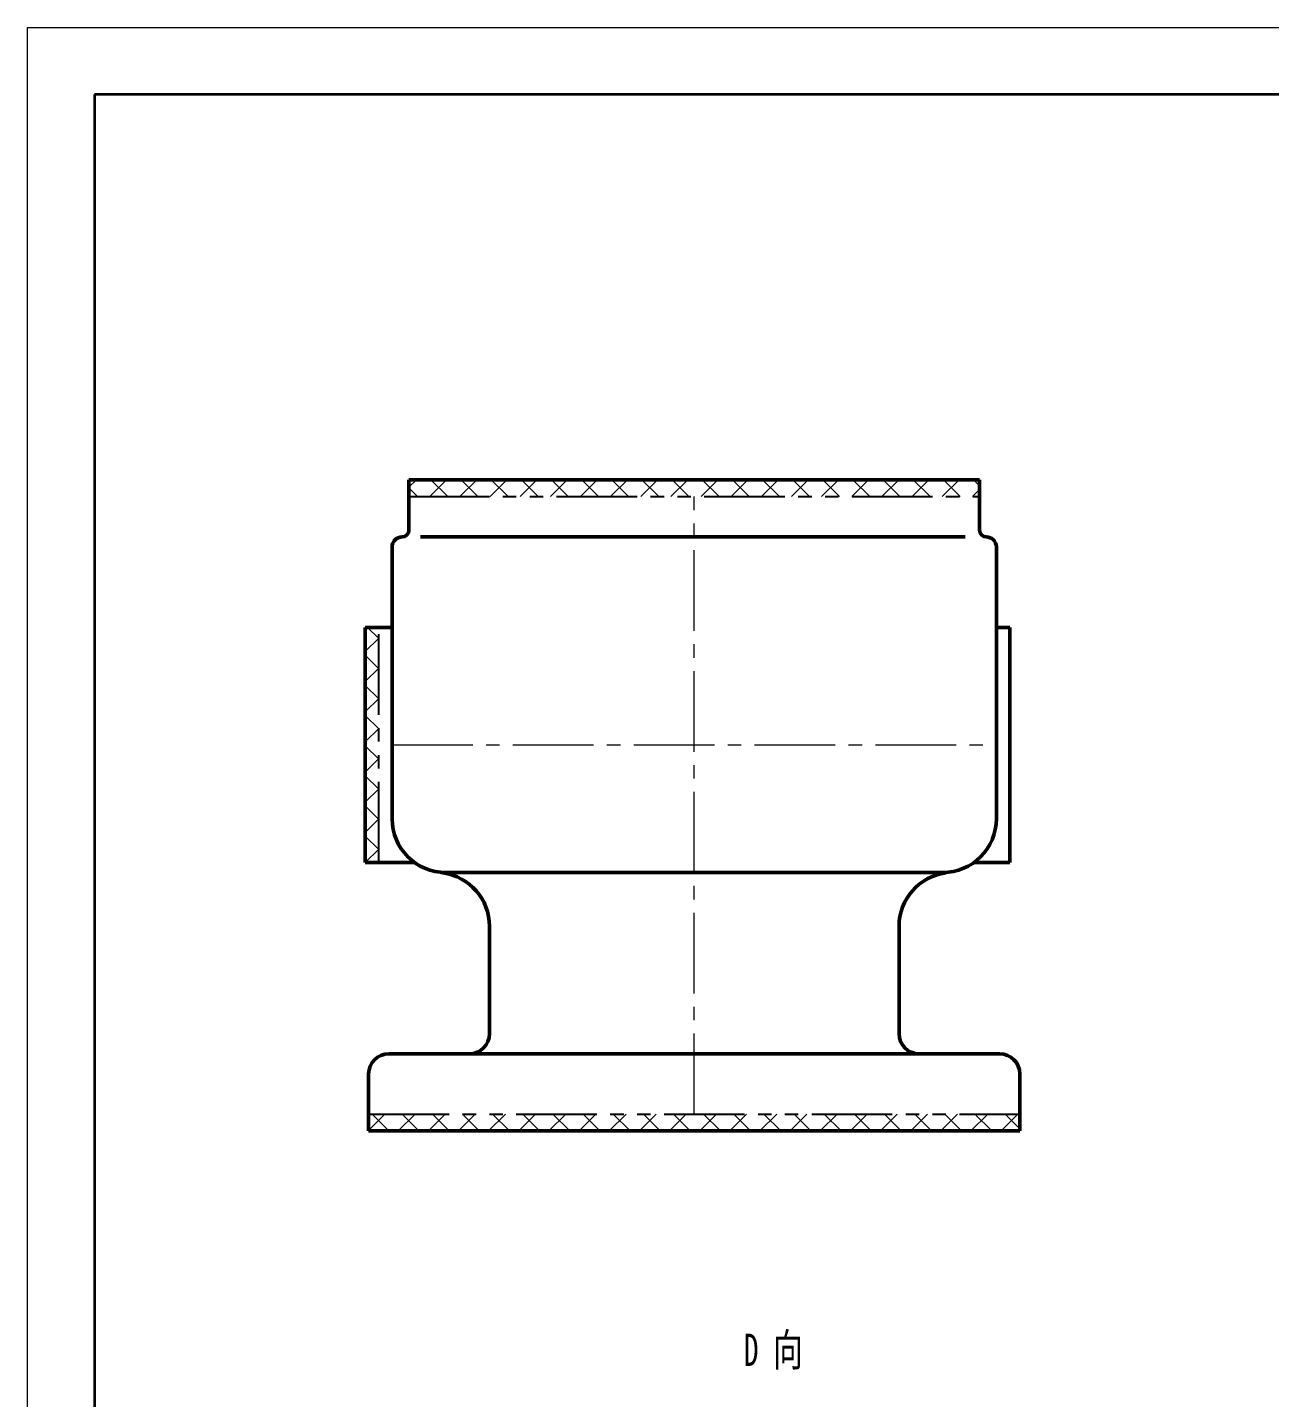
# Model space of a CAD drawing. Header units: millimetres. Extents: x -297 to 297, y -210 to 210.
# Drawn here: x -297 to -112, y 5.9 to 210 of the extents above; entities that cross this region are included whole.
import ezdxf

# ---------------------------------------------------------------- set-up
doc = ezdxf.new("R2010")
doc.units = ezdxf.units.MM
doc.linetypes.add('双点画线', pattern=[22, 12, -2, 2, -2, 2, -2])
doc.linetypes.add('点画线', pattern=[18, 12, -2, 2, -2])
for name, color, linetype, lineweight in [('EB0', 7, 'Continuous', 35), ('中心线层', 1, '点画线', 18), ('剖面线层', 7, 'Continuous', 18), ('尺寸线层', 7, 'Continuous', 18)]:
    doc.layers.add(name, color=color, linetype=linetype, lineweight=lineweight)
doc.styles.add('标准', font='', dxfattribs={"width": 0.667})
doc.styles.get('标准').set_extended_font_data('宋体')

msp = doc.modelspace()

# ---------------------------------------------------------------- hatches: boundary and pattern name
at = {"layer": '剖面线层', "linetype": 'Continuous', "lineweight": 18}
h = msp.add_hatch(dxfattribs=at)
h.set_pattern_fill('ANSI37', color=256, style=0)
edge = h.paths.add_edge_path(flags=0)
edge.add_line((-197.6746, 140.1019), (-240.1746, 140.1019))
edge.add_line((-155.1746, 140.1019), (-197.6746, 140.1019))
edge.add_line((-155.1746, 142.6019), (-155.1746, 140.1019))
edge.add_line((-240.1746, 142.6019), (-155.1746, 142.6019))
edge.add_line((-240.1746, 140.1019), (-240.1746, 142.6019))
h = msp.add_hatch(dxfattribs=at)
h.set_pattern_fill('ANSI37', color=256, style=0)
edge = h.paths.add_edge_path(flags=0)
edge.add_line((-244.6746, 85.6019), (-246.6746, 85.6019))
edge.add_line((-244.6746, 120.6019), (-244.6746, 85.6019))
edge.add_line((-246.6746, 120.6019), (-244.6746, 120.6019))
edge.add_line((-246.6746, 85.6019), (-246.6746, 120.6019))
h = msp.add_hatch(dxfattribs=at)
h.set_pattern_fill('ANSI37', color=256, style=0)
edge = h.paths.add_edge_path(flags=0)
edge.add_line((-149.1746, 45.6019), (-246.1746, 45.6019))
edge.add_line((-149.1746, 48.1019), (-149.1746, 45.6019))
edge.add_line((-197.6746, 48.1019), (-149.1746, 48.1019))
edge.add_line((-246.1746, 48.1019), (-197.6746, 48.1019))
edge.add_line((-246.1746, 45.6019), (-246.1746, 48.1019))

# ---------------------------------------------------------------- linework, layer by layer
at = {"layer": 'EB0', "color": 0, "linetype": 'Continuous', "lineweight": 18}
for p, q in [((-297, -210), (-297, 210)), ((-297, 210), (297, 210))]:
    msp.add_line(p, q, dxfattribs=at)
at = {"layer": 'EB0', "color": 0, "linetype": 'Continuous', "lineweight": 35}
for p, q in [((-287, 200), (-287, -200)), ((287, 200), (-287, 200))]:
    msp.add_line(p, q, dxfattribs=at)
at = {"layer": 'EB0', "linetype": 'Continuous', "lineweight": 50}
for p, q in [((-240.1746, 142.6019), (-155.1746, 142.6019)), ((-240.1746, 135.1019), (-240.1746, 142.6019)), ((-155.1746, 135.1019), (-155.1746, 142.6019)), ((-238.4691, 134.1019), (-157.3208, 134.1019)), ((-242.6746, 132.6019), (-242.6746, 92.1019)), ((-152.6746, 132.6019), (-152.6746, 92.1019)), ((-242.6746, 120.6019), (-246.6746, 120.6019)), ((-246.6746, 85.6019), (-246.6746, 120.6019)), ((-152.6746, 120.6019), (-150.6746, 120.6019)), ((-150.6746, 85.6019), (-150.6746, 120.6019)), ((-246.6746, 85.6019), (-239.3383, 85.6019)), ((-160.6746, 84.1019), (-235.4107, 84.1019)), ((-150.6746, 85.6019), (-156.0109, 85.6019)), ((-228.1746, 60.1019), (-228.1746, 76.1019)), ((-167.1746, 60.1019), (-167.1746, 76.1019)), ((-243.1746, 57.1019), (-152.1746, 57.1019)), ((-246.1746, 54.1019), (-246.1746, 45.6019)), ((-149.1746, 54.1019), (-149.1746, 45.6019)), ((-246.1746, 45.6019), (-149.1746, 45.6019))]:
    msp.add_line(p, q, dxfattribs=at)
at = {"layer": 'EB0', "linetype": '双点画线', "lineweight": 25}
for p, q in [((-240.1746, 140.1019), (-155.1746, 140.1019)), ((-244.6746, 85.6019), (-244.6746, 120.6019)), ((-246.1746, 48.1019), (-149.1746, 48.1019))]:
    msp.add_line(p, q, dxfattribs=at)
at = {"layer": 'EB0', "linetype": 'Continuous', "lineweight": 50}
for centre, radius, start, end in [((-241.1746, 135.1019), 1, 270, 0), ((-154.1746, 135.1019), 1, 180, 270), ((-241.1746, 132.6019), 1.5, 90, 180), ((-154.1746, 132.6019), 1.5, 0, 90), ((-234.6746, 92.1019), 8, 180, 270), ((-160.6746, 92.1019), 8, 270, 0), ((-236.1746, 76.1019), 8, 360, 82.473114), ((-159.1746, 76.1019), 8, 97.443513, 180), ((-231.1746, 60.1019), 3, 270, 0), ((-164.1746, 60.1019), 3, 180, 270), ((-243.1746, 54.1019), 3, 90, 180), ((-152.1746, 54.1019), 3, 360, 90)]:
    msp.add_arc(centre, radius, start, end, dxfattribs=at)
at = {"layer": '中心线层', "linetype": '点画线', "lineweight": 18}
for p, q in [((-197.6746, 48.1019), (-197.6746, 140.1019)), ((-242.6746, 103.1019), (-152.6746, 103.1019))]:
    msp.add_line(p, q, dxfattribs=at)

# ---------------------------------------------------------------- texts
at = {"layer": '尺寸线层', "linetype": 'Continuous', "lineweight": 18, "insert": (-190.2835, 15.4058), "char_height": 4.816406, "width": 47.225611, "attachment_point": 1, "line_spacing_factor": 1.15057, "style": '标准'}
msp.add_mtext('\\T1.001;D 向', dxfattribs=at)

doc.saveas('drawing.dxf')
